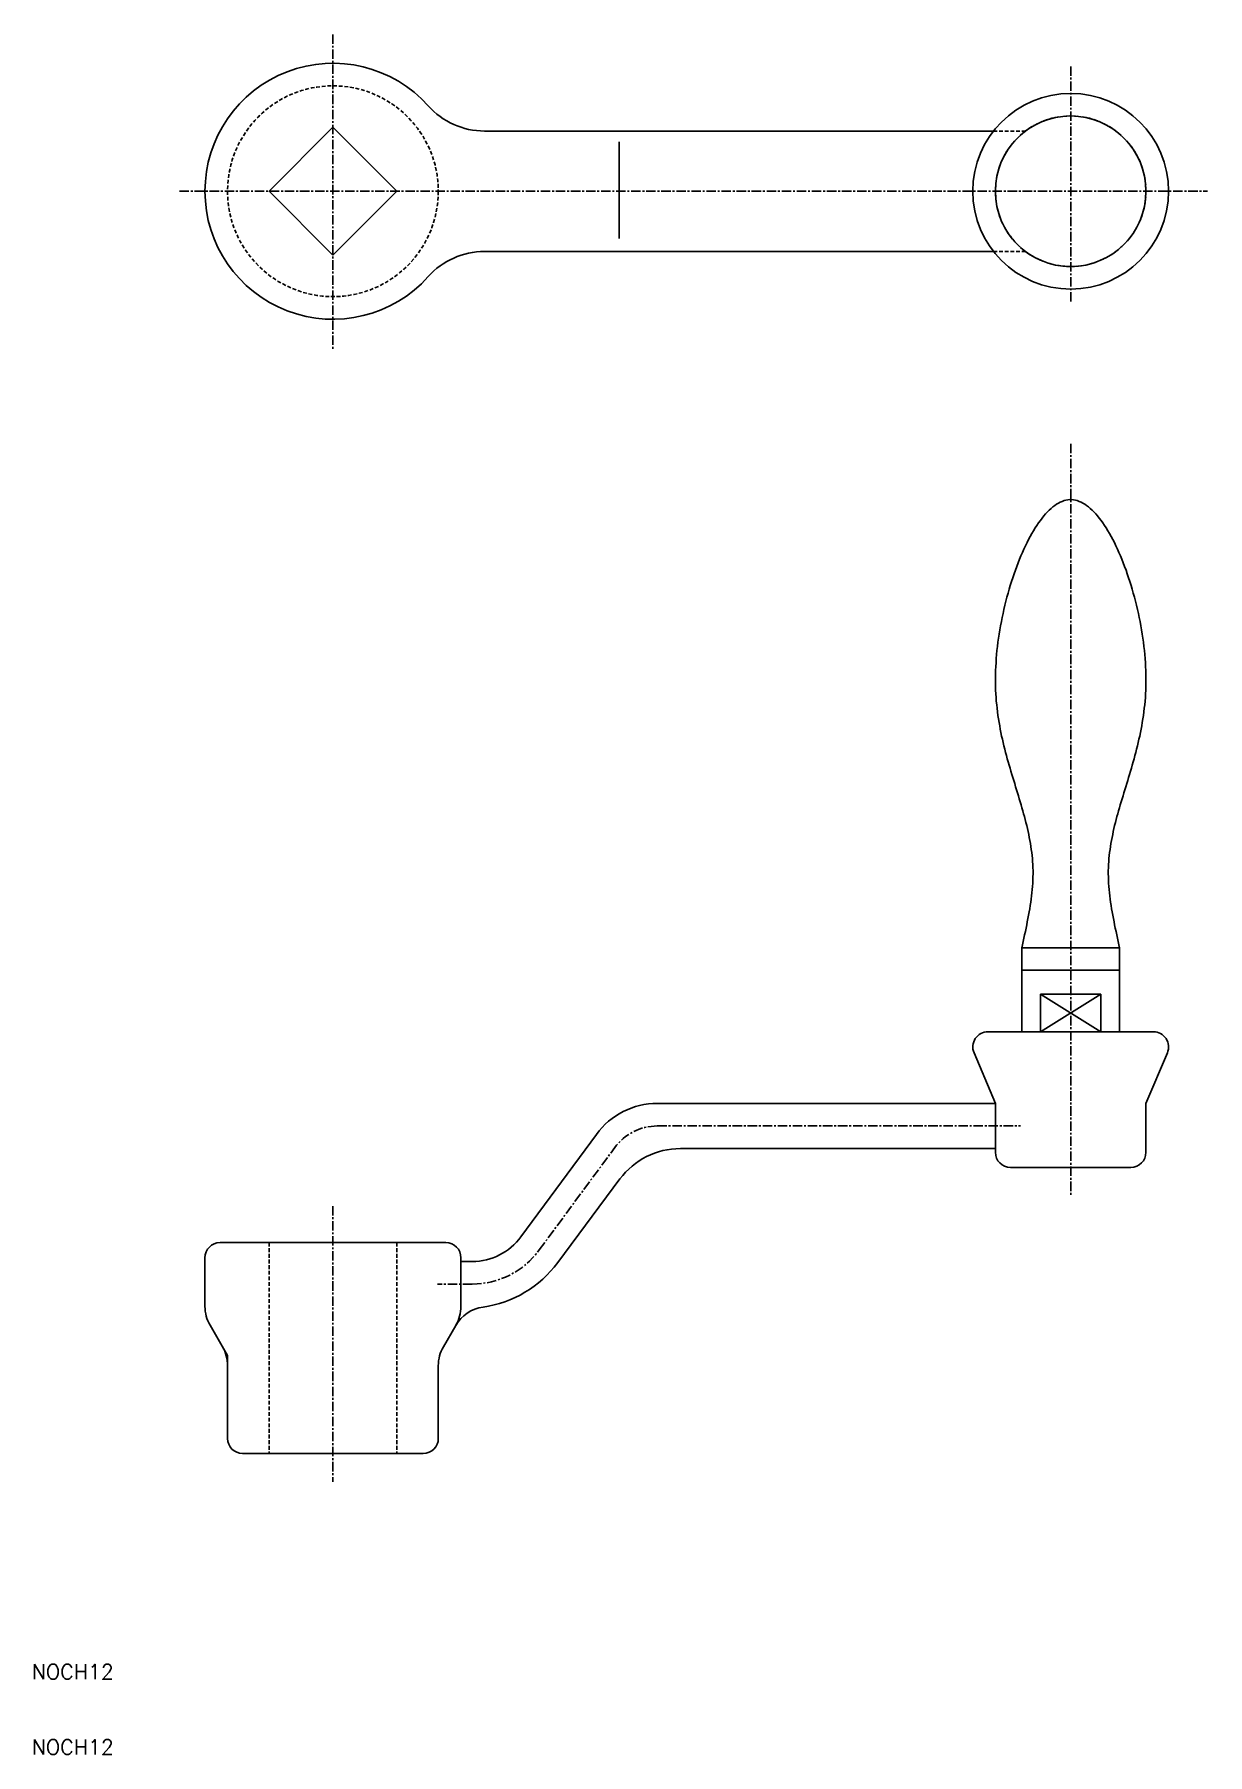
# Model space of a CAD drawing. Extents: x 10 to 166, y 10 to 238.
import ezdxf

# ---------------------------------------------------------------- set-up
doc = ezdxf.new("R2010")
doc.units = 0
doc.linetypes.add('CENTER', pattern=[2, 1.25, -0.25, 0.25, -0.25])
doc.linetypes.add('DASHED', pattern=[0.75, 0.5, -0.25])
doc.layers.get('0').update_dxf_attribs({"linetype": 'CONTINUOUS'})
doc.layers.add('CENTER', color=1, linetype='CENTER')
doc.styles.get("Standard").update_dxf_attribs({"font": 'txt.shx'})

msp = doc.modelspace()

# ---------------------------------------------------------------- linework, layer by layer
at = {"color": 7, "linetype": 'CONTINUOUS'}
for p, q in [((70.12, 225.66), (137.75, 225.66)), ((88, 211.38), (88, 224.23)), ((70.12, 209.66), (137.75, 209.66)), ((141.5, 117.15), (141.5, 106)), ((141.5, 117.15), (154.5, 117.15)), ((154.5, 117.15), (154.5, 106)), ((141.5, 114.2), (154.5, 114.2)), ((144, 106), (144, 111)), ((144, 111), (152, 111)), ((152, 106), (152, 111)), ((137, 106), (159, 106)), ((141.5, 106), (154.5, 106)), ((138, 96.5), (135.16, 103.22)), ((158, 96.5), (160.84, 103.22)), ((93.09, 96.5), (138, 96.5)), ((138, 96.5), (138, 90)), ((158, 96.5), (158, 90)), ((74.97, 78.79), (85.01, 92.38)), ((96.15, 90.5), (138, 90.5)), ((140, 88), (156, 88)), ((79.87, 75.36), (88.12, 86.46)), ((35, 78), (65, 78)), ((33, 76), (33, 69.54)), ((67, 76), (67, 69.54)), ((68.5, 75.5), (67, 75.5)), ((33.67, 67.04), (36, 63)), ((66.31, 67), (64.67, 64.16)), ((36, 63), (36, 52)), ((64, 61.66), (64, 52)), ((38, 50), (62, 50))]:
    msp.add_line(p, q, dxfattribs=at)
at = {"color": 3, "linetype": 'DASHED'}
for p, q in [((137.75, 225.66), (142, 225.66)), ((137.75, 209.66), (142, 209.66)), ((41.51, 78), (41.51, 50)), ((58.49, 78), (58.49, 50))]:
    msp.add_line(p, q, dxfattribs=at)
at = {"color": 3, "linetype": 'CONTINUOUS'}
for p, q in [((152, 111), (144, 106)), ((144, 111), (152, 106))]:
    msp.add_line(p, q, dxfattribs=at)
at = {"color": 7, "linetype": 'CONTINUOUS'}
msp.add_lwpolyline([(50, 209.18), (58.49, 217.66), (50, 226.15), (41.51, 217.66)], close=True, dxfattribs=at)
msp.add_polyline3d([(141.5, 117.15, 0), (141.6, 117.58, 0), (141.69, 118.02, 0), (141.79, 118.46, 0), (141.88, 118.89, 0), (141.98, 119.33, 0), (142.07, 119.76, 0), (142.16, 120.2, 0), (142.24, 120.63, 0), (142.33, 121.06, 0), (142.41, 121.5, 0), (142.49, 121.93, 0), (142.56, 122.36, 0), (142.63, 122.79, 0), (142.69, 123.21, 0), (142.75, 123.64, 0), (142.81, 124.07, 0), (142.85, 124.49, 0), (142.89, 124.91, 0), (142.93, 125.33, 0), (142.96, 125.75, 0), (142.98, 126.17, 0), (142.99, 126.58, 0), (143, 127, 0), (143, 127.41, 0), (142.99, 127.82, 0), (142.97, 128.23, 0), (142.94, 128.63, 0), (142.91, 129.03, 0), (142.87, 129.44, 0), (142.83, 129.84, 0), (142.77, 130.24, 0), (142.71, 130.64, 0), (142.65, 131.03, 0), (142.58, 131.43, 0), (142.5, 131.83, 0), (142.42, 132.22, 0), (142.34, 132.62, 0), (142.25, 133.01, 0), (142.16, 133.41, 0), (142.06, 133.8, 0), (141.96, 134.19, 0), (141.85, 134.59, 0), (141.75, 134.98, 0), (141.63, 135.38, 0), (141.52, 135.77, 0), (141.41, 136.17, 0), (141.29, 136.57, 0), (141.17, 136.97, 0), (141.05, 137.36, 0), (140.93, 137.76, 0), (140.8, 138.17, 0), (140.68, 138.57, 0), (140.56, 138.97, 0), (140.43, 139.38, 0), (140.31, 139.79, 0), (140.18, 140.2, 0), (140.06, 140.61, 0), (139.94, 141.02, 0), (139.82, 141.44, 0), (139.7, 141.86, 0), (139.58, 142.28, 0), (139.47, 142.7, 0), (139.35, 143.13, 0), (139.24, 143.56, 0), (139.14, 143.99, 0), (139.03, 144.42, 0), (138.93, 144.86, 0), (138.83, 145.3, 0), (138.74, 145.75, 0), (138.65, 146.2, 0), (138.57, 146.65, 0), (138.49, 147.11, 0), (138.41, 147.57, 0), (138.34, 148.03, 0), (138.28, 148.5, 0), (138.22, 148.98, 0), (138.17, 149.45, 0), (138.12, 149.94, 0), (138.08, 150.42, 0), (138.05, 150.92, 0), (138.03, 151.41, 0), (138.01, 151.92, 0), (138, 152.42, 0), (138, 152.94, 0), (138.01, 153.46, 0), (138.02, 153.98, 0), (138.04, 154.51, 0), (138.08, 155.04, 0), (138.11, 155.58, 0), (138.16, 156.12, 0), (138.21, 156.66, 0), (138.28, 157.2, 0), (138.34, 157.75, 0), (138.42, 158.3, 0), (138.5, 158.84, 0), (138.59, 159.39, 0), (138.69, 159.94, 0), (138.79, 160.49, 0), (138.9, 161.03, 0), (139.01, 161.58, 0), (139.13, 162.12, 0), (139.26, 162.66, 0), (139.39, 163.2, 0), (139.53, 163.73, 0), (139.68, 164.26, 0), (139.83, 164.79, 0), (139.98, 165.31, 0), (140.14, 165.82, 0), (140.31, 166.33, 0), (140.48, 166.84, 0), (140.65, 167.33, 0), (140.83, 167.82, 0), (141.01, 168.3, 0), (141.2, 168.77, 0), (141.39, 169.24, 0), (141.59, 169.69, 0), (141.79, 170.13, 0), (141.99, 170.57, 0), (142.2, 170.99, 0), (142.41, 171.4, 0), (142.62, 171.81, 0), (142.84, 172.19, 0), (143.06, 172.57, 0), (143.28, 172.93, 0), (143.51, 173.28, 0), (143.74, 173.62, 0), (143.97, 173.94, 0), (144.2, 174.24, 0), (144.43, 174.53, 0), (144.67, 174.81, 0), (144.91, 175.06, 0), (145.15, 175.31, 0), (145.39, 175.53, 0), (145.64, 175.73, 0), (145.88, 175.92, 0), (146.13, 176.09, 0), (146.38, 176.24, 0), (146.62, 176.37, 0), (146.87, 176.47, 0), (147.12, 176.56, 0), (147.37, 176.63, 0), (147.62, 176.67, 0), (147.87, 176.7, 0), (148.13, 176.7, 0), (148.38, 176.67, 0), (148.63, 176.63, 0), (148.88, 176.56, 0), (149.13, 176.47, 0), (149.38, 176.37, 0), (149.62, 176.24, 0), (149.87, 176.09, 0), (150.12, 175.92, 0), (150.36, 175.73, 0), (150.61, 175.53, 0), (150.85, 175.31, 0), (151.09, 175.06, 0), (151.33, 174.81, 0), (151.57, 174.53, 0), (151.8, 174.24, 0), (152.03, 173.94, 0), (152.26, 173.62, 0), (152.49, 173.28, 0), (152.72, 172.93, 0), (152.94, 172.57, 0), (153.16, 172.19, 0), (153.38, 171.81, 0), (153.59, 171.4, 0), (153.8, 170.99, 0), (154.01, 170.57, 0), (154.21, 170.13, 0), (154.41, 169.69, 0), (154.61, 169.24, 0), (154.8, 168.77, 0), (154.99, 168.3, 0), (155.17, 167.82, 0), (155.35, 167.33, 0), (155.52, 166.84, 0), (155.69, 166.33, 0), (155.86, 165.82, 0), (156.02, 165.31, 0), (156.17, 164.79, 0), (156.32, 164.26, 0), (156.47, 163.73, 0), (156.61, 163.2, 0), (156.74, 162.66, 0), (156.87, 162.12, 0), (156.99, 161.58, 0), (157.1, 161.03, 0), (157.21, 160.49, 0), (157.31, 159.94, 0), (157.41, 159.39, 0), (157.5, 158.84, 0), (157.58, 158.3, 0), (157.66, 157.75, 0), (157.72, 157.2, 0), (157.79, 156.66, 0), (157.84, 156.12, 0), (157.89, 155.58, 0), (157.92, 155.04, 0), (157.96, 154.51, 0), (157.98, 153.98, 0), (157.99, 153.46, 0), (158, 152.94, 0), (158, 152.42, 0), (157.99, 151.92, 0), (157.97, 151.41, 0), (157.95, 150.92, 0), (157.92, 150.42, 0), (157.88, 149.94, 0), (157.83, 149.45, 0), (157.78, 148.98, 0), (157.72, 148.5, 0), (157.66, 148.03, 0), (157.59, 147.57, 0), (157.51, 147.11, 0), (157.43, 146.65, 0), (157.35, 146.2, 0), (157.26, 145.75, 0), (157.17, 145.3, 0), (157.07, 144.86, 0), (156.97, 144.42, 0), (156.86, 143.99, 0), (156.76, 143.56, 0), (156.65, 143.13, 0), (156.53, 142.7, 0), (156.42, 142.28, 0), (156.3, 141.86, 0), (156.18, 141.44, 0), (156.06, 141.02, 0), (155.94, 140.61, 0), (155.82, 140.2, 0), (155.69, 139.79, 0), (155.57, 139.38, 0), (155.44, 138.97, 0), (155.32, 138.57, 0), (155.2, 138.17, 0), (155.07, 137.76, 0), (154.95, 137.36, 0), (154.83, 136.97, 0), (154.71, 136.57, 0), (154.59, 136.17, 0), (154.48, 135.77, 0), (154.37, 135.38, 0), (154.25, 134.98, 0), (154.15, 134.59, 0), (154.04, 134.19, 0), (153.94, 133.8, 0), (153.84, 133.41, 0), (153.75, 133.01, 0), (153.66, 132.62, 0), (153.58, 132.22, 0), (153.5, 131.83, 0), (153.42, 131.43, 0), (153.35, 131.03, 0), (153.29, 130.64, 0), (153.23, 130.24, 0), (153.17, 129.84, 0), (153.13, 129.44, 0), (153.09, 129.03, 0), (153.06, 128.63, 0), (153.03, 128.23, 0), (153.01, 127.82, 0), (153, 127.41, 0), (153, 127, 0), (153.01, 126.58, 0), (153.02, 126.17, 0), (153.04, 125.75, 0), (153.07, 125.33, 0), (153.11, 124.91, 0), (153.15, 124.49, 0), (153.19, 124.07, 0), (153.25, 123.64, 0), (153.31, 123.21, 0), (153.37, 122.79, 0), (153.44, 122.36, 0), (153.51, 121.93, 0), (153.59, 121.5, 0), (153.67, 121.06, 0), (153.76, 120.63, 0), (153.84, 120.2, 0), (153.93, 119.76, 0), (154.02, 119.33, 0), (154.12, 118.89, 0), (154.21, 118.46, 0), (154.31, 118.02, 0), (154.4, 117.58, 0), (154.5, 117.15, 0)], dxfattribs=at)
at = {"color": 3, "linetype": 'DASHED'}
for centre, radius in [((50, 217.66), 14), ((148, 217.66), 10)]:
    msp.add_circle(centre, radius, dxfattribs=at)
at = {"color": 7, "linetype": 'CONTINUOUS'}
for radius in [13, 10]:
    msp.add_circle((148, 217.66), radius, dxfattribs=at)
for centre, radius, start, end in [((50, 217.66), 17, 41.8103, 318.1897), ((70.12, 235.66), 10, 221.8103, 270), ((70.12, 199.66), 10, 90, 138.1897), ((137, 104), 2, 90, 202.8873), ((159, 104), 2, 337.1127, 90), ((93.09, 86.5), 10, 90, 143.9496), ((96.15, 80.5), 10, 90, 143.3901), ((140, 90), 2, 180, 270), ((156, 90), 2, 270, 0), ((35, 76), 2, 90, 180), ((65, 76), 2, 0, 90), ((68.5, 83.5), 8, 270, 323.9496), ((67.83, 84.3), 15, 278.088, 323.3901), ((38, 69.54), 5, 180, 210), ((70.64, 64.5), 5, 98.088, 150), ((62, 69.54), 5, 330, 0), ((31, 61.66), 5, 0, 30), ((69, 61.66), 5, 150, 180), ((38, 52), 2, 180, 270), ((62, 52), 2, 270, 0)]:
    msp.add_arc(centre, radius, start, end, dxfattribs=at)
at = {"layer": 'CENTER', "color": 1, "linetype": 'CENTER'}
for p, q in [((50, 238.49), (50, 196.74)), ((148, 234.25), (148, 202.78)), ((29.62, 217.66), (166.19, 217.66)), ((148, 184.11), (148, 84.33)), ((93.09, 93.5), (141.34, 93.5)), ((77.4, 77.03), (87.43, 90.62)), ((50, 82.87), (50, 46.23)), ((68.5, 72.5), (63.9, 72.5))]:
    msp.add_line(p, q, dxfattribs=at)
for centre, radius, start, end in [((93.09, 86.5), 7, 90, 143.9496), ((68.5, 83.5), 11, 270, 323.9496)]:
    msp.add_arc(centre, radius, start, end, dxfattribs=at)

# ---------------------------------------------------------------- texts
at = {"color": 7, "linetype": 'CONTINUOUS'}
for p in [(10, 20), (10, 10)]:
    msp.add_text('NOCH12', height=2, dxfattribs=at).set_placement(p)

doc.saveas('drawing.dxf')
